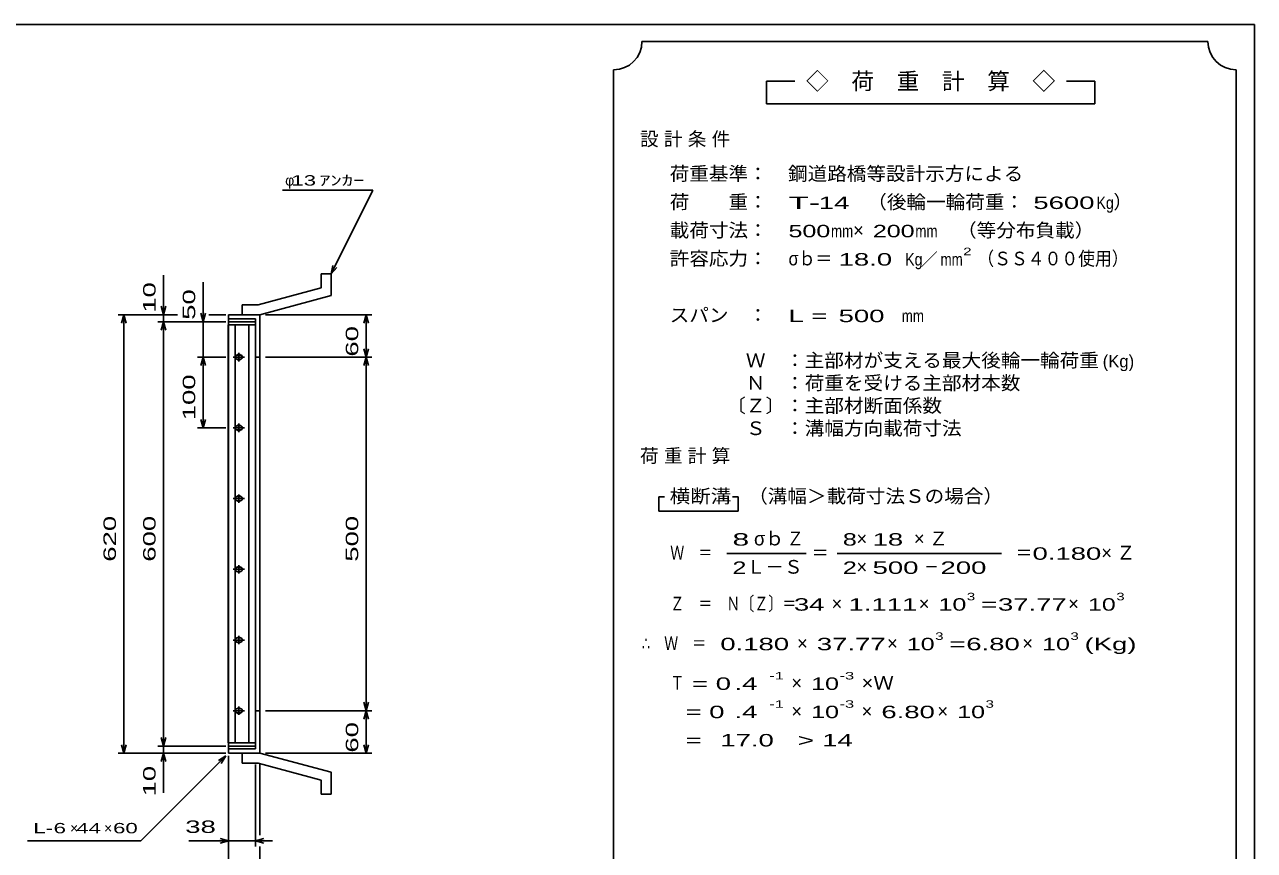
# Model space of a CAD drawing. Units: millimetres, scale not verified. Extents: x -1456 to 1385, y -1026 to 843.
# Drawn here: x -353 to 1385, y -325 to 843 of the extents above; entities that cross this region are included whole.
import ezdxf
from ezdxf.enums import TextEntityAlignment as Align

# ---------------------------------------------------------------- set-up
doc = ezdxf.new("R2010")
doc.units = ezdxf.units.MM
doc.header["$LTSCALE"] = 8
for name, color, linetype, lineweight in [('0_2', 150, 'Continuous', 25), ('16', 3, 'Continuous', 25), ('19', 6, 'Continuous', 25), ('22', 4, 'Continuous', 25), ('56', 2, 'Continuous', 25)]:
    doc.layers.add(name, color=color, linetype=linetype, lineweight=lineweight)
doc.styles.add('ベクトル', font='')
doc.styles.get('ベクトル').set_extended_font_data('ベクトル')

msp = doc.modelspace()

# ---------------------------------------------------------------- linework, layer by layer
at = {"layer": '0_2'}
for p, q in [((-1383.2, 842.8), (1384.8, 842.8)), ((1384.8, 842.8), (1384.8, -917.2))]:
    msp.add_line(p, q, dxfattribs=at)
at = {"layer": '16'}
for p, q in [((-65.7, -173), (-65.7, 418)), ((-65.7, 418), (-65, 418)), ((-27, 422.5), (-65, 422.5)), ((-65, 422.5), (-65, 418)), ((-65, 418), (-27, 418)), ((-65, 418), (-65, -173)), ((-27, 418), (-65, 418)), ((-55.5, 418), (-55.5, -173)), ((-36.5, -173), (-36.5, 418)), ((-27, 418), (-27, 422.5)), ((-27, -173), (-27, 418)), ((-58.5, 372.5), (-42.5, 372.5)), ((-48.5, 375.5), (-52.5, 375.5)), ((-52.5, 369.5), (-48.5, 369.5)), ((-50.5, 378.5), (-50.5, 366.5)), ((-50.5, 278.5), (-50.5, 266.5)), ((-58.5, 272.5), (-42.5, 272.5)), ((-48.5, 275.5), (-52.5, 275.5)), ((-52.5, 269.5), (-48.5, 269.5)), ((-48.5, 175.5), (-52.5, 175.5)), ((-50.5, 178.5), (-50.5, 166.5)), ((-58.5, 172.5), (-42.5, 172.5)), ((-52.5, 169.5), (-48.5, 169.5)), ((-58.5, 72.5), (-42.5, 72.5)), ((-48.5, 75.5), (-52.5, 75.5)), ((-50.5, 78.5), (-50.5, 66.5)), ((-52.5, 69.5), (-48.5, 69.5)), ((-58.5, -27.5), (-42.5, -27.5)), ((-48.5, -24.5), (-52.5, -24.5)), ((-52.5, -30.5), (-48.5, -30.5)), ((-50.5, -21.5), (-50.5, -33.5)), ((-50.5, -121.5), (-50.5, -133.5)), ((-58.5, -127.5), (-42.5, -127.5)), ((-48.5, -124.5), (-52.5, -124.5)), ((-52.5, -130.5), (-48.5, -130.5)), ((-65, -173), (-65.7, -173)), ((-65, -173), (-27, -173)), ((-65, -177.5), (-65, -173)), ((-65, -173), (-27, -173)), ((-27, -173), (-27, -177.5)), ((-27, -177.5), (-65, -177.5))]:
    msp.add_line(p, q, dxfattribs=at)
for centre, radius, start, end in [((-52.5, 372.5), 3, 90, 270), ((-50.5, 372.5), 4, 46.6, 133.4), ((-50.5, 372.5), 4, 226.6, 313.4), ((-48.5, 372.5), 3, 270, 90), ((-52.5, 272.5), 3, 90, 270), ((-50.5, 272.5), 4, 46.6, 133.4), ((-50.5, 272.5), 4, 226.6, 313.4), ((-48.5, 272.5), 3, 270, 90), ((-52.5, 172.5), 3, 90, 270), ((-50.5, 172.5), 4, 46.6, 133.4), ((-48.5, 172.5), 3, 270, 90), ((-50.5, 172.5), 4, 226.6, 313.4), ((-52.5, 72.5), 3, 90, 270), ((-50.5, 72.5), 4, 46.6, 133.4), ((-50.5, 72.5), 4, 226.6, 313.4), ((-48.5, 72.5), 3, 270, 90), ((-52.5, -27.5), 3, 90, 270), ((-50.5, -27.5), 4, 46.6, 133.4), ((-50.5, -27.5), 4, 226.6, 313.4), ((-48.5, -27.5), 3, 270, 90), ((-52.5, -127.5), 3, 90, 270), ((-50.5, -127.5), 4, 46.6, 133.4), ((-50.5, -127.5), 4, 226.6, 313.4), ((-48.5, -127.5), 3, 270, 90)]:
    msp.add_arc(centre, radius, start, end, dxfattribs=at)
at = {"layer": '19'}
for p, q in [((66, 490.5), (80, 490.5)), ((66, 470.5), (66, 490.5)), ((80, 459.5), (80, 490.5)), ((66, 470.5), (-23, 446.5)), ((-21, 432.5), (80, 459.5)), ((-46, 446.5), (-23, 446.5)), ((-46, 432.5), (-46, 446.5)), ((-65, 422.5), (-65, 432.5)), ((-65, 432.5), (-22, 432.5)), ((-27, 426.5), (-65, 426.5)), ((-46, 432.5), (-21, 432.5)), ((-27, -181.5), (-27, 426.5)), ((-22, 432.5), (-21, 431.5)), ((-21, 431.5), (-21, -186.5)), ((-21, 372.5), (-27, 372.5)), ((-21, -127.5), (-27, -127.5)), ((-65, -187.5), (-65, -177.5)), ((-65, -181.5), (-27, -181.5)), ((-22, -187.5), (-65, -187.5)), ((-46, -187.5), (-21, -187.5)), ((-46, -201.5), (-46, -187.5)), ((-21, -186.5), (-22, -187.5)), ((80, -214.5), (-21, -187.5)), ((-46, -201.5), (-23, -201.5)), ((66, -225.5), (-23, -201.5)), ((66, -245.5), (66, -225.5)), ((80, -245.5), (80, -214.5)), ((66, -245.5), (80, -245.5))]:
    msp.add_line(p, q, dxfattribs=at)
at = {"layer": '22'}
for p, q in [((11, 608.5), (139, 608.5)), ((80, 490.5), (139, 608.5)), ((-157, 432.5), (-157, 488.5)), ((80, 490.5), (82.4, 502.2)), ((80, 490.5), (88, 499.3)), ((-101, 422.5), (-101, 478.5)), ((-157, 432.5), (-160.2, 444.5)), ((-157, 432.5), (-153.8, 444.5)), ((-221, 432.5), (-137, 432.5)), ((-216.2, 420.5), (-213, 432.5)), ((-209.8, 420.5), (-213, 432.5)), ((-213, -187.5), (-213, 432.5)), ((-165, 432.5), (-137, 432.5)), ((-165, 422.5), (-69, 422.5)), ((-160.2, 410.5), (-157, 422.5)), ((-157, 422.5), (-157, 432.5)), ((-153.8, 410.5), (-157, 422.5)), ((-157, -177.5), (-157, 422.5)), ((-69, 422.5), (-109, 422.5)), ((-101, 422.5), (-104.2, 434.5)), ((-97.8, 434.5), (-101, 422.5)), ((-101, 422.5), (-101, 372.5)), ((-93, 432.5), (-69, 432.5)), ((-93, 432.5), (-69, 432.5)), ((-13, 432.5), (137.4, 432.5)), ((126.2, 420.5), (129.4, 432.5)), ((132.6, 420.5), (129.4, 432.5)), ((129.4, 372.5), (129.4, 432.5)), ((129.4, 372.5), (126.2, 384.5)), ((129.4, 372.5), (132.6, 384.5)), ((-109, 372.5), (-69, 372.5)), ((-104.2, 360.5), (-101, 372.5)), ((-97.8, 360.5), (-101, 372.5)), ((-101, 272.5), (-101, 372.5)), ((-13, 372.5), (137.4, 372.5)), ((126.2, 360.5), (129.4, 372.5)), ((132.6, 360.5), (129.4, 372.5)), ((129.4, -127.5), (129.4, 372.5)), ((-101, 272.5), (-104.2, 284.5)), ((-101, 272.5), (-97.8, 284.5)), ((-109, 272.5), (-69, 272.5)), ((129.4, -127.5), (126.2, -115.5)), ((129.4, -127.5), (132.6, -115.5)), ((-13, -127.5), (137.4, -127.5)), ((126.2, -139.5), (129.4, -127.5)), ((132.6, -139.5), (129.4, -127.5)), ((129.4, -187.5), (129.4, -127.5)), ((-157, -177.5), (-160.2, -165.5)), ((-157, -177.5), (-153.8, -165.5)), ((-221, -187.5), (-69, -187.5)), ((-213, -187.5), (-216.2, -175.5)), ((-213, -187.5), (-209.8, -175.5)), ((-165, -177.5), (-69, -177.5)), ((-165, -187.5), (-69, -187.5)), ((-160.2, -199.5), (-157, -187.5)), ((-157, -187.5), (-157, -177.5)), ((-153.8, -199.5), (-157, -187.5)), ((-157, -243.5), (-157, -187.5)), ((-13, -187.5), (137.4, -187.5)), ((129.4, -187.5), (126.2, -175.5)), ((129.4, -187.5), (132.6, -175.5)), ((-189, -311.5), (-69, -191.5)), ((-79.4, -197.9), (-69, -191.5)), ((-75.4, -201.9), (-69, -191.5)), ((-65, -319.5), (-65, -191.5)), ((-65, -375.5), (-65, -191.5)), ((-27, -319.5), (-27, -203.7)), ((-21, -303.5), (-21, -203.7)), ((-349, -311.5), (-189, -311.5)), ((-121, -311.5), (-65, -311.5)), ((-65, -311.5), (-77, -308.3)), ((-77, -314.7), (-65, -311.5)), ((-65, -311.5), (-27, -311.5)), ((-27, -311.5), (-15, -308.3)), ((-15, -314.7), (-27, -311.5)), ((-27, -311.5), (-3, -311.5)), ((-21, -375.5), (-21, -319.5))]:
    msp.add_line(p, q, dxfattribs=at)
at = {"layer": '56', "color": 4}
for p, q in [((1319.2, 818.8), (519.2, 818.8)), ((479.2, 778.8), (479.2, -461.2)), ((1359.2, -461.2), (1359.2, 778.8)), ((735.2, 762.8), (695.2, 762.8)), ((695.2, 762.8), (695.2, 730.8)), ((1159.2, 762.8), (1119.2, 762.8)), ((1159.2, 730.8), (1159.2, 762.8)), ((695.2, 730.8), (1159.2, 730.8)), ((551.2, 174.8), (543.2, 174.8)), ((543.2, 174.8), (543.2, 154.8)), ((655.2, 174.8), (647.2, 174.8)), ((655.2, 154.8), (655.2, 174.8)), ((543.2, 154.8), (655.2, 154.8)), ((639.2, 94.8), (751.2, 94.8)), ((795.2, 94.8), (1027.2, 94.8))]:
    msp.add_line(p, q, dxfattribs=at)
for centre, start, end in [((479.2, 818.8), 270, 0), ((1359.2, 818.8), 180, 270)]:
    msp.add_arc(centre, 40, start, end, dxfattribs=at)

# ---------------------------------------------------------------- texts
at = {"layer": '22', "color": 2, "style": 'ベクトル'}
for s, p in [('φ', (15, 622.5)), ('×', (-289, -293.5)), ('×', (-241, -293.5))]:
    msp.add_text(s, height=14.7, dxfattribs=at).set_placement(p, align=Align.MIDDLE_LEFT)
for s, height, width, p in [(' 13 ', 14.66, 1.6, (15, 622.5)), ('ｱﾝｶｰ', 14.66, 1.6, (63, 622.5)), ('L-', 14.66, 1.6, (-341, -293.5)), (' 6 ', 14.66, 1.6, (-321, -293.5)), (' 44 ', 14.66, 1.6, (-289, -293.5)), (' 60 ', 14.66, 1.6, (-237, -293.5)), (' 38 ', 17.6, 1.65, (-137, -291.5))]:
    msp.add_text(s, height=height, dxfattribs=dict(at, width=width)).set_placement(p, align=Align.MIDDLE_LEFT)
at = {"layer": '22', "color": 2, "style": 'ベクトル', "width": 1.65}
for s, p in [(' 10 ', (-177, 424.5)), (' 50 ', (-121, 414.5)), (' 60 ', (109.4, 362.5)), (' 100 ', (-121, 272.5)), (' 620 ', (-233, 72.5)), (' 600 ', (-177, 72.5)), (' 500 ', (109.4, 72.5)), (' 60 ', (109.4, -197.5)), (' 10 ', (-177, -259.5))]:
    msp.add_text(s, height=17.6, rotation=90, dxfattribs=at).set_placement(p, align=Align.MIDDLE_LEFT)
at = {"layer": '56', "style": 'ベクトル'}
for s, height, p in [('◇\u3000荷\u3000重\u3000計\u3000算\u3000◇', 23.46, (751.2, 762.8)), ('）', 19.4, (1185.6, 592)), ('×', 19.4, (817.6, 552)), ('／', 17.6, (913.2, 510.8)), ('(Kg)', 17.6, (1170.4, 366.8)), ('σｂ', 19.35, (677.6, 116)), ('×', 19.4, (822.4, 116)), ('Ｌ－Ｓ', 19.35, (667.2, 76)), ('×', 19.4, (822.4, 76)), ('×', 19.4, (787.2, 24)), ('×', 19.4, (910.4, 24)), ('×', 19.4, (1121.6, 24)), ('×', 19.4, (738.4, -32)), ('×', 19.4, (865.6, -32)), ('×', 19.4, (1056.8, -32)), ('×', 19.4, (730.4, -88)), ('×', 19.4, (730.4, -128)), ('×', 19.4, (829.6, -128)), ('×', 19.4, (936.8, -128))]:
    msp.add_text(s, height=height, dxfattribs=at).set_placement(p, align=Align.MIDDLE_LEFT)
for s, height, width, p in [('荷重基準：\u3000', 19.35, 1.05, (558.4, 632)), ('鋼道路橋等設計示方による', 19.35, 1.05, (725.6, 632)), ('荷\u3000\u3000重：\u3000', 19.35, 1.05, (558.4, 592)), ('T-', 17.6, 2, (726.4, 590.8)), (' 14 ', 17.6, 1.65, (758.4, 590.8)), ('（後輪一輪荷重：', 19.35, 1.05, (837.6, 592)), (' 5600', 17.6, 1.65, (1061.6, 590.8)), ('Kg', 17.6, 0.85, (1161.6, 590.8)), ('載荷寸法：\u3000', 19.35, 1.05, (558.4, 552)), ('500', 17.6, 1.5, (726.4, 550.8)), ('200', 17.6, 1.5, (845.6, 550.8)), ('\u3000（等分布負載）', 19.35, 1.05, (936.8, 552)), ('mm', 17.6, 0.8, (786.4, 550.8)), ('mm', 17.6, 0.8, (905.6, 550.8)), ('許容応力：\u3000', 19.35, 1.05, (558.4, 512)), ('σｂ＝', 19.35, 0.9, (726.4, 512)), ('2', 10.6, 1.5, (973.2, 522)), ('（ＳＳ４００使用）', 19.35, 0.9, (993.2, 512)), (' 18.0', 17.6, 1.65, (786.4, 510.8)), ('Kg', 17.6, 0.85, (891.2, 510.8)), ('mm', 17.6, 0.8, (941.2, 510.8)), ('スパン\u3000：\u3000', 19.35, 1.05, (558.4, 432)), ('L =', 17.6, 1.65, (726.4, 430.8)), (' 500 ', 17.6, 1.65, (786.4, 430.8)), ('mm', 17.6, 0.8, (886.4, 430.8)), ('\u3000Ｗ\u3000：主部材が支える最大後輪一輪荷重', 19.35, 1.05, (638.4, 368)), ('\u3000Ｎ\u3000：荷重を受ける主部材本数', 19.35, 1.05, (638.4, 336)), ('〔Ｚ〕：主部材断面係数', 19.35, 1.05, (638.4, 304)), ('\u3000Ｓ\u3000：溝幅方向載荷寸法', 19.35, 1.05, (638.4, 272)), ('横断溝', 19.35, 1.1, (558.4, 176)), ('\u3000（溝幅＞載荷寸法Ｓの場合）', 19.35, 1.05, (641.6, 176)), ('8', 17.6, 1.8, (647.2, 114.8)), ('Ｚ', 19.4, 0.9, (724, 116)), ('8', 17.6, 1.5, (803.2, 114.8)), (' 18 ', 17.6, 1.65, (834.4, 114.8)), ('Ｗ\u3000＝', 19.35, 0.75, (559.2, 96)), ('＝', 19.4, 0.9, (759.2, 96)), ('＝', 19.4, 0.9, (1047.2, 96)), ('0.180', 17.6, 1.65, (1071.2, 94.8)), ('2', 17.6, 1.5, (647.2, 74.8)), ('2', 17.6, 1.5, (803.2, 74.8)), (' 500 ', 17.6, 1.65, (834.4, 74.8)), ('－', 19.4, 0.75, (918.4, 76)), (' 200 ', 17.6, 1.65, (930.4, 74.8)), ('Ｚ\u3000＝\u3000Ｎ〔Ｚ〕＝', 19.35, 0.75, (559.2, 24)), ('3', 10.6, 1.5, (978.4, 34)), ('3', 10.6, 1.5, (1189.6, 34)), (' 34 ', 17.6, 1.65, (723.2, 22.8)), ('1.111', 17.6, 1.65, (811.2, 22.8)), ('10', 17.6, 1.5, (938.4, 22.8)), ('=', 17.6, 1.7, (998.4, 22.8)), ('37.77', 17.6, 1.65, (1022.4, 22.8)), ('10', 17.6, 1.5, (1149.6, 22.8)), ('3', 10.6, 1.5, (933.6, -22)), ('3', 10.6, 1.5, (1124.8, -22)), ('∴\u3000Ｗ\u3000＝', 19.35, 0.75, (519.2, -32)), (' 0.180', 17.6, 1.65, (619.2, -33.2)), ('37.77', 17.6, 1.65, (766.4, -33.2)), ('10', 17.6, 1.5, (893.6, -33.2)), ('=', 17.6, 1.7, (953.6, -33.2)), ('6.80', 17.6, 1.65, (977.6, -33.2)), ('10', 17.6, 1.5, (1084.8, -33.2)), ('(Kg)', 17.6, 1.65, (1144.8, -33.2)), ('Ｔ', 19.4, 0.75, (559.2, -88)), (' = 0', 17.6, 1.65, (579.2, -89.2)), (' .4 ', 17.6, 1.65, (639.2, -89.2)), ('-1', 10.56, 1.65, (699.2, -78)), ('10', 17.6, 1.5, (758.4, -89.2)), ('-3', 10.56, 1.65, (798.4, -78)), ('×Ｗ', 19.35, 1.1, (829.6, -88)), ('  = 0', 17.6, 1.65, (559.2, -129.2)), (' .4 ', 17.6, 1.65, (639.2, -129.2)), ('-1', 10.56, 1.65, (699.2, -118)), ('10', 17.6, 1.5, (758.4, -129.2)), ('-3', 10.56, 1.65, (798.4, -118)), ('6.80', 17.6, 1.65, (857.6, -129.2)), ('10', 17.6, 1.5, (964.8, -129.2)), ('3', 10.6, 1.5, (1004.8, -118)), ('  =', 17.6, 1.65, (559.2, -169.2)), (' 17.0', 17.6, 1.65, (619.2, -169.2)), ('>', 17.6, 1.7, (739.2, -169.2)), (' 14 ', 17.6, 1.65, (763.2, -169.2))]:
    msp.add_text(s, height=height, dxfattribs=dict(at, width=width)).set_placement(p, align=Align.MIDDLE_LEFT)
at = {"layer": '56', "char_height": 19.35, "attachment_point": 4, "style": 'ベクトル'}
for s, insert in [('\\T1.28;設計条件', (516.4, 680)), ('\\T1.28;荷重計算', (516.4, 232)), ('\\T1.42;×Ｚ', (903.6, 116)), ('\\T1.42;×Ｚ', (1168.4, 96))]:
    msp.add_mtext(s, dxfattribs=dict(at, insert=insert))

doc.saveas('drawing.dxf')
